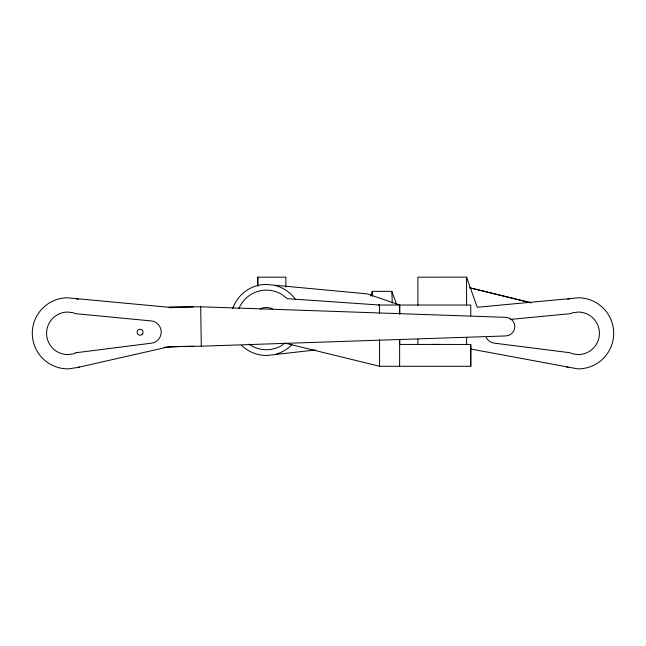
<?xml version="1.0" encoding="UTF-8"?>
<svg xmlns="http://www.w3.org/2000/svg" width="646" height="646" viewBox="0 0 646 646"><rect width="100%" height="100%" fill="white"/><g stroke="black" fill="none" stroke-linecap="round" stroke-linejoin="round"><path stroke-width="0.97" d="M257.794 277.191L257.786 286.089L257.786 277.174L285.879 277.182L285.863 287.066M379.573 313.342L379.573 305.025L470.756 305.033L470.756 315.821M399.632 366.274L399.632 344.439L470.764 344.447L470.764 366.274L379.573 366.274L379.573 339.643M399.64 339.513L399.688 344.447L399.68 339.481M399.672 313.891L399.688 305.025L367.396 293.882L265.902 284.401A35.538 35.538 0 0 0 232.762 308.594M370.756 295.989L372.338 291.354L391.815 291.346L396.555 304.226M284.757 343.131L281.349 345.747A29.805 29.805 0 0 1 249.09 344.165M169.389 346.668L201.286 346.183L505.632 335.944A9.31 9.31 0 0 0 514.805 326.488A9.31 9.31 0 0 0 505.35 317.315L200.688 306.777L168.784 307.262L67.289 297.782A35.538 35.538 0 0 0 32.3 333.861A35.538 35.538 0 0 0 68.379 368.85L77.552 367.501L169.389 346.668L193.84 346.296M315.264 349.979L266.984 355.47A35.538 35.538 0 0 1 241.701 345.449M417.889 305.195L417.881 277.166L466.573 277.15L477.216 307.262L578.711 297.782A35.538 35.538 0 0 1 613.7 333.861A35.538 35.538 0 0 1 577.621 368.85L470.571 348.969M510.275 319.431L570.418 313.673L572.978 312.688L578.493 312.05A21.27 21.27 0 0 1 599.431 333.643A21.27 21.27 0 0 1 577.839 354.589L572.542 353.806L569.917 352.732L495.902 343.349A11.289 11.289 0 0 1 486.212 337.559M170.617 307.795L174.614 307.52M378.322 305.082L379.573 305.025L287.252 298.662L281.349 294.132A29.805 29.805 0 0 0 238.915 308.538M164.116 347.298L181.195 346.506M168.784 307.262L193.235 306.89M431.496 344.383L438.949 344.383M285.322 343.212L379.573 366.274M470.756 344.399L470.764 366.274M391.815 291.346L392.3 302.998M200.688 306.777L201.286 346.183M466.573 277.15L466.598 304.847M466.614 337.382L466.614 344.278M417.897 339.231L417.897 344.237M399.68 305.033L399.688 314.045M372.338 291.354L372.338 296.256M568.448 367.501A35.538 35.538 0 0 1 566.679 366.952M567.713 299.356A35.538 35.538 0 0 1 569.497 298.856M260.201 309.119A12.492 12.492 0 0 1 263.213 307.867L266.443 307.439L269.681 307.867A12.492 12.492 0 0 1 272.693 309.119M291.952 344.681A35.538 35.538 0 0 1 276.165 354.121M275.115 285.475A35.538 35.538 0 0 1 295.424 299.373M79.321 366.952A35.538 35.538 0 0 1 77.552 367.501M76.503 298.856A35.538 35.538 0 0 1 78.287 299.356M142.233 334.289L141.627 334.773A2.98 2.98 0 0 1 138.648 334.822L138.018 334.353A2.98 2.98 0 0 1 137.953 330.138A2.98 2.98 0 0 1 142.168 330.074A2.98 2.98 0 0 1 142.233 334.289M76.083 352.732L73.458 353.806L68.161 354.589A21.27 21.27 0 0 1 46.569 333.643A21.27 21.27 0 0 1 67.507 312.05L73.022 312.688L75.582 313.673L149.759 320.779A11.289 11.289 0 0 1 161.217 331.891A11.289 11.289 0 0 1 150.098 343.349L76.083 352.732M530.883 302.772L469.529 287.72L530.883 302.764"/></g></svg>
